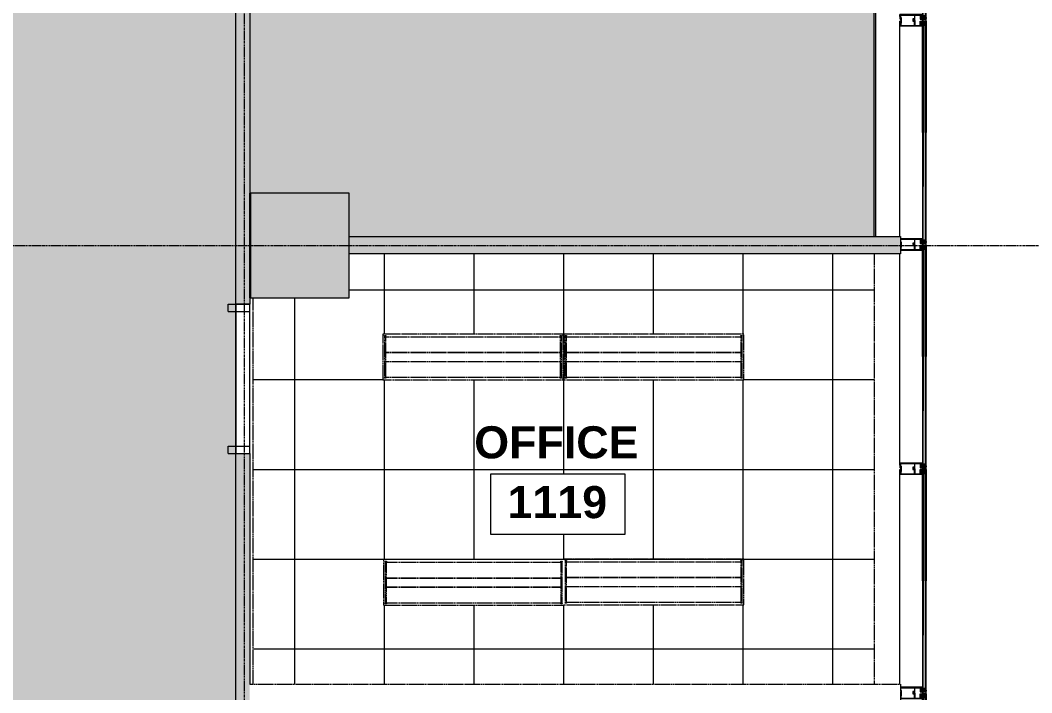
# Model space of a CAD drawing. Header units: inches. Extents: x -203 to 2853, y -968 to 768.
# Drawn here: x 1494.7 to 1765.4, y -135 to 44.9 of the extents above; entities that cross this region are included whole.
import ezdxf

# ---------------------------------------------------------------- set-up
doc = ezdxf.new("R2010")
doc.units = ezdxf.units.IN
doc.header["$MEASUREMENT"] = 0
doc.linetypes.add('Demolished', pattern=[0.1875, 0.125, -0.0625])
doc.linetypes.add('Grid Line 1_2_', pattern=[0.875, 0.5, -0.125, 0.125, -0.125])
for name, color, linetype, lineweight in [('A-CLNG', 13, 'Continuous', 13), ('A-CLNG-PATT', 13, 'Continuous', 13), ('A-DETL-GENF', 92, 'Continuous', 9), ('A-DETL-THIN', 151, 'Continuous', 9), ('A-DOOR', 31, 'Demolished', 9), ('A-DOOR-FRAM', 31, 'Demolished', 20), ('A-Glaz-Exst', 7, 'Continuous', 9), ('A-WALL', 113, 'Continuous', 13), ('A-WALL-PATT', 111, 'Continuous', 13), ('E-LITE-EQPM', 33, 'Continuous', 13), ('G-ANNO-TEXT', 231, 'Continuous', 9), ('I-WALL', 2, 'Continuous', 13), ('Jenner and Block 11fl_BB_copy_dwg', 8, 'Continuous', 9), ('S-GRID', 1, 'Continuous', 9)]:
    doc.layers.add(name, color=color, linetype=linetype, lineweight=lineweight)
doc.styles.add('Swis721 Lt BT_B', font='', dxfattribs={"height": 8.583975})
doc.styles.get('Swis721 Lt BT_B').set_extended_font_data('Swis721 Lt BT', bold=True)

# ---------------------------------------------------------------- blocks, each defined once
blk = doc.blocks.new('Jenner and Block 11fl_BB_copy_dwg_CW-STRIP-V20-LEVEL 11 - DEMO RCP')
at = {"layer": 'A-Glaz-Exst'}
for p, q in [((-127.5, -52.64), (-124.39, -51.32)), ((-124.23, -51.38), (-123.91, -52.13)), ((-124.05, -51.17), (-123.01, -50.73)), ((-120.76, -51.54), (-120.96, -51.08)), ((-127.34, -53.32), (-127.56, -52.8)), ((-127.2, -53.33), (-127.26, -53.35)), ((-126.62, -54.54), (-127.12, -53.36)), ((-126.42, -55.17), (-123.32, -53.85)), ((-124.09, -52.63), (-124.08, -52.59)), ((-124.09, -52.78), (-124.03, -52.91)), ((-124.06, -52.65), (-124.04, -52.6)), ((-124.04, -52.43), (-123.99, -52.37)), ((-124.01, -52.57), (-123.8, -52.48)), ((-123.96, -52.47), (-123.97, -52.44)), ((-123.96, -52.36), (-123.88, -52.36)), ((-123.92, -52.42), (-123.9, -52.45)), ((-123.75, -52.48), (-123.71, -52.5)), ((-123.74, -52.44), (-123.69, -52.46)), ((-123.25, -53.69), (-123.64, -52.78)), ((-123.59, -52.56), (-123.13, -53.64)), ((-122.97, -53.7), (-121.94, -53.26)), ((-121.88, -51.54), (-122.01, -51.58)), ((-121.75, -51.73), (-121.85, -51.55)), ((-121.68, -51.87), (-121.79, -51.93)), ((-121.72, -51.64), (-121.66, -51.83)), ((-126.7, -54.61), (-126.64, -54.58))]:
    blk.add_line(p, q, dxfattribs=at)
at = {"layer": 'A-Glaz-Exst', "flags": 128}
for points in [[(-133.51, -24.09), (-122.34, -50.38), (-122.08, -51.01), (-121.85, -50.92), (-133.28, -23.99)], [(-132.82, -23.8), (-121.39, -50.72), (-121.16, -50.62), (-132.59, -23.7)], [(-122.46, -50.43), (-122.48, -50.37), (-127.78, -52.62)], [(-127.78, -52.62), (-122.48, -50.37), (-122.46, -50.43), (-122.34, -50.38), (-122.46, -50.43), (-122.69, -50.53)], [(-123.87, -52.45), (-123.67, -52.37), (-124.11, -51.34)], [(-122.85, -50.8), (-122.46, -51.72), (-121.94, -51.5), (-121.95, -51.47), (-121.99, -51.48), (-122.01, -51.45), (-121.87, -51.38), (-121.85, -51.42), (-121.89, -51.45), (-121.88, -51.47), (-121.82, -51.45), (-120.96, -51.08), (-121.06, -50.85)], [(-122.34, -50.38), (-122.54, -50.87), (-122.2, -50.73), (-122.69, -50.53), (-122.37, -51.28)], [(-121.82, -51.45), (-120.96, -51.08), (-121.06, -50.85), (-122.21, -51.34)], [(-121.99, -50.5), (-122.02, -50.42), (-121.62, -50.24), (-121.59, -50.33)], [(-121.96, -50.56), (-121.94, -50.62), (-121.84, -50.78), (-121.49, -50.63), (-121.54, -50.45), (-121.56, -50.39)], [(-126.88, -54.24), (-126.91, -54.19), (-127.09, -53.75), (-126.74, -54.59)], [(-109.83, -79.22), (-121.26, -52.3), (-121.49, -52.4), (-121.22, -53.03), (-121.34, -53.08), (-121.31, -53.13), (-126.61, -55.38)], [(-126.61, -55.38), (-121.31, -53.13), (-121.34, -53.08), (-121.57, -53.17)], [(-123.94, -52.21), (-124.27, -52.35), (-124.17, -52.58), (-123.98, -52.5)], [(-124.08, -52.57), (-124.09, -52.55), (-123.98, -52.5), (-124, -52.45), (-124.02, -52.45)], [(-123.87, -52.39), (-123.89, -52.4), (-123.87, -52.45), (-123.76, -52.41), (-123.75, -52.43)], [(-121.87, -53.1), (-122.26, -52.18), (-121.74, -51.96), (-121.73, -51.99), (-121.77, -52.01), (-121.75, -52.05), (-121.61, -51.99), (-121.63, -51.95), (-121.67, -51.96), (-121.68, -51.93), (-121.57, -51.89), (-121.69, -51.6), (-121.7, -51.6), (-121.69, -51.6), (-121.57, -51.89), (-120.76, -51.54), (-120.67, -51.77), (-121.82, -52.26)], [(-122.05, -51.56), (-122.05, -51.55), (-121.94, -51.5)], [(-110.06, -79.32), (-121.22, -53.03), (-121.71, -52.83), (-121.37, -52.68), (-121.57, -53.17), (-121.88, -52.43)], [(-121.7, -51.74), (-121.82, -51.45), (-121.7, -51.74), (-121.71, -51.74)], [(-121.81, -51.97), (-121.8, -51.98), (-121.74, -51.96)], [(-121.08, -52.63), (-121.11, -52.57), (-121.15, -52.39), (-120.81, -52.24), (-120.71, -52.4), (-120.68, -52.46)], [(-121.06, -52.69), (-121.02, -52.77), (-120.62, -52.6), (-120.66, -52.52)], [(-109.37, -79.03), (-120.8, -52.1), (-120.57, -52), (-109.14, -78.93)], [(-126.92, -54.33), (-126.83, -54.53), (-126.86, -54.54), (-126.88, -54.5), (-126.92, -54.51), (-126.86, -54.66), (-126.82, -54.64), (-126.84, -54.6), (-126.81, -54.58), (-126.59, -55.1)]]:
    blk.add_lwpolyline(points, dxfattribs=at)
for points in [[(-127.3, -53.77), (-127.17, -53.72)], [(-120.67, -51.77), (-120.76, -51.54), (-121.57, -51.89), (-120.76, -51.54)], [(-127.1, -54.23), (-126.95, -54.17), (-126.98, -54.18)]]:
    blk.add_lwpolyline(points, close=True, dxfattribs=at)
at = {"layer": 'A-Glaz-Exst'}
for centre, radius in [((-121.98, -50.53), 0.0312), ((-121.57, -50.36), 0.0313), ((-121.07, -52.66), 0.0312), ((-120.67, -52.49), 0.0312)]:
    blk.add_circle(centre, radius, dxfattribs=at)
for centre, radius, start, end in [((-124.34, -51.43), 0.125, 23.0045, 113.0045), ((-124, -51.29), 0.125, 113.0045, 203.0045), ((-122.96, -50.85), 0.125, 23.0045, 113.0045), ((-122.22, -51.15), 0.313, 76.1346, 149.8744), ((-122.18, -51.16), 0.221, 68.0045, 194.8744), ((-122.26, -51.23), 0.125, 203.0045, 293.0045), ((-121.97, -51.25), 0.257, 114.4891, 201.5199), ((-121.43, -51.25), 0.531, 84.932, 141.077), ((-121.55, -50.92), 0.145, 75.2021, 272.5168), ((-121.46, -50.89), 0.13, 309.3067, 96.5963), ((-121.06, -50.72), 0.266, 174.932, 231.077), ((-121.01, -50.7), 0.266, 174.932, 231.077), ((-120.95, -50.67), 0.266, 174.932, 231.077), ((-120.89, -50.65), 0.266, 174.932, 231.077), ((-127.45, -52.75), 0.125, 113.0045, 203.0045), ((-127.29, -53.29), 0.0625, 203.0045, 293.0045), ((-127.18, -53.39), 0.0625, 23.0045, 113.0045), ((-127.15, -53.78), 0.0625, 23.0045, 113.0045), ((-127.15, -53.78), 0.0625, 23.0045, 113.0045), ((-124.01, -52.66), 0.089, 160.7135, 253.0177), ((-124.03, -52.23), 0.548, 263.7768, 322.8434), ((-124.09, -52.58), 0.0197, 337.7655, 23.0045), ((-123.99, -52.65), 0.0695, 179.3043, 235.285), ((-124.03, -52.58), 0.0139, 50.356, 225.537), ((-124.03, -52.44), 0.016, 138.4428, 293.0045), ((-124.03, -52.23), 0.517, 269.0257, 316.9833), ((-124.05, -52.6), 0.0118, 337.7655, 45.537), ((-124.02, -52.26), 0.451, 268.6149, 317.394), ((-124.03, -52.23), 0.673, 269.5765, 305.68), ((-124.02, -52.56), 0.0118, 230.356, 293.0045), ((-123.96, -52.4), 0.04, 87.5662, 138.4428), ((-123.94, -52.43), 0.0306, 26.7074, 199.3016), ((-123.93, -52.46), 0.0306, 206.7074, 19.3016), ((-123.97, -52.16), 0.0625, 293.0045, 23.0045), ((-123.88, -52.38), 0.016, 293.0045, 87.5662), ((-123.8, -52.47), 0.0118, 293.0045, 355.653), ((-123.77, -52.47), 0.0139, 0.472, 175.653), ((-123.75, -52.47), 0.0118, 180.472, 248.2435), ((-123.73, -52.43), 0.0197, 203.0045, 248.2435), ((-123.75, -52.55), 0.0695, 350.7239, 46.7046), ((-123.73, -52.54), 0.089, 332.9913, 65.2955), ((-123.37, -53.73), 0.125, 293.0045, 23.0045), ((-123.02, -53.59), 0.125, 203.0045, 293.0045), ((-122.02, -51.55), 0.0312, 203.0045, 288.0045), ((-121.98, -53.15), 0.125, 293.0045, 23.0045), ((-121.77, -52.38), 0.125, 113.0045, 203.0045), ((-121.88, -51.57), 0.0312, 23.0045, 108.0045), ((-121.67, -52.37), 0.221, 211.1346, 338.0045), ((-121.58, -52.16), 0.257, 204.4891, 291.5199), ((-121.78, -51.95), 0.0312, 118.0045, 203.0045), ((-121.69, -52.41), 0.313, 256.1346, 329.8744), ((-121.72, -51.71), 0.0313, 208.0045, 293.0045), ((-121.69, -51.63), 0.0313, 113.0045, 198.0045), ((-121.69, -51.84), 0.0312, 298.0045, 23.0045), ((-121.21, -51.77), 0.531, 264.932, 321.077), ((-121.06, -52.09), 0.145, 133.4921, 330.8069), ((-120.97, -52.04), 0.13, 309.4127, 96.7023), ((-120.57, -51.87), 0.266, 174.932, 231.077), ((-120.52, -51.85), 0.266, 174.932, 231.077), ((-120.46, -51.82), 0.266, 174.932, 231.077), ((-120.4, -51.8), 0.266, 174.932, 231.077), ((-126.94, -54.2), 0.0312, 23.0045, 113.0045), ((-126.94, -54.2), 0.0312, 23.0045, 113.0045), ((-126.89, -54.31), 0.0312, 113.0045, 203.0045), ((-126.91, -54.26), 0.0313, 293.0045, 23.0045), ((-126.71, -54.58), 0.0312, 203.0045, 293.0045), ((-126.65, -54.55), 0.0313, 293.0045, 23.0045), ((-126.47, -55.05), 0.125, 203.0045, 293.0045)]:
    blk.add_arc(centre, radius, start, end, dxfattribs=at)
blk = doc.blocks.new('Jenner and Block 11fl_BB_copy_dwg_CW-STRIP-5117049-LEVEL 11 - DEMO RCP')
at = {"layer": 'A-Glaz-Exst'}
for p, q in [((-127.5, -52.64), (-124.39, -51.32)), ((-124.23, -51.38), (-123.91, -52.13)), ((-124.05, -51.17), (-123.01, -50.73)), ((-120.76, -51.54), (-120.96, -51.08)), ((-127.34, -53.32), (-127.56, -52.8)), ((-127.2, -53.33), (-127.26, -53.35)), ((-126.62, -54.54), (-127.12, -53.36)), ((-126.42, -55.17), (-123.32, -53.85)), ((-124.09, -52.63), (-124.08, -52.59)), ((-124.09, -52.78), (-124.03, -52.91)), ((-124.06, -52.65), (-124.04, -52.6)), ((-124.04, -52.43), (-123.99, -52.37)), ((-124.01, -52.57), (-123.8, -52.48)), ((-123.96, -52.47), (-123.97, -52.44)), ((-123.96, -52.36), (-123.88, -52.36)), ((-123.92, -52.42), (-123.9, -52.45)), ((-123.75, -52.48), (-123.71, -52.5)), ((-123.74, -52.44), (-123.69, -52.46)), ((-123.25, -53.69), (-123.64, -52.78)), ((-123.59, -52.56), (-123.13, -53.64)), ((-122.97, -53.7), (-121.94, -53.26)), ((-121.88, -51.54), (-122.01, -51.58)), ((-121.75, -51.73), (-121.85, -51.55)), ((-121.68, -51.87), (-121.79, -51.93)), ((-121.72, -51.64), (-121.66, -51.83)), ((-126.7, -54.61), (-126.64, -54.58))]:
    blk.add_line(p, q, dxfattribs=at)
at = {"layer": 'A-Glaz-Exst', "flags": 128}
for points in [[(-133.51, -24.09), (-122.34, -50.38), (-122.08, -51.01), (-121.85, -50.92), (-133.28, -23.99)], [(-132.82, -23.8), (-121.39, -50.72), (-121.16, -50.62), (-132.59, -23.7)], [(-122.46, -50.43), (-122.48, -50.37), (-127.89, -52.67), (-127.4, -53.82), (-127.17, -53.72), (-127.4, -53.82), (-127.89, -52.67), (-122.48, -50.37), (-122.46, -50.43), (-122.34, -50.38), (-122.46, -50.43), (-122.69, -50.53)], [(-123.87, -52.45), (-123.67, -52.37), (-124.11, -51.34)], [(-122.85, -50.8), (-122.46, -51.72), (-121.94, -51.5), (-121.95, -51.47), (-121.99, -51.48), (-122.01, -51.45), (-121.87, -51.38), (-121.85, -51.42), (-121.89, -51.45), (-121.88, -51.47), (-121.82, -51.45), (-120.96, -51.08), (-121.06, -50.85)], [(-122.34, -50.38), (-122.54, -50.87), (-122.2, -50.73), (-122.69, -50.53), (-122.37, -51.28)], [(-121.82, -51.45), (-120.96, -51.08), (-121.06, -50.85), (-122.21, -51.34)], [(-121.99, -50.5), (-122.02, -50.42), (-121.62, -50.24), (-121.59, -50.33)], [(-121.96, -50.56), (-121.94, -50.62), (-121.84, -50.78), (-121.49, -50.63), (-121.54, -50.45), (-121.56, -50.39)], [(-109.83, -79.22), (-121.26, -52.3), (-121.49, -52.4), (-121.22, -53.03), (-121.34, -53.08), (-121.31, -53.13), (-126.72, -55.43), (-127.21, -54.28), (-126.95, -54.17), (-126.98, -54.18), (-127.21, -54.28), (-126.72, -55.43), (-121.31, -53.13), (-121.34, -53.08), (-121.57, -53.17)], [(-126.88, -54.24), (-126.91, -54.19), (-127.09, -53.75), (-126.74, -54.59)], [(-123.94, -52.21), (-124.27, -52.35), (-124.17, -52.58), (-123.98, -52.5)], [(-124.08, -52.57), (-124.09, -52.55), (-123.98, -52.5), (-124, -52.45), (-124.02, -52.45)], [(-123.87, -52.39), (-123.89, -52.4), (-123.87, -52.45), (-123.76, -52.41), (-123.75, -52.43)], [(-121.87, -53.1), (-122.26, -52.18), (-121.74, -51.96), (-121.73, -51.99), (-121.77, -52.01), (-121.75, -52.05), (-121.61, -51.99), (-121.63, -51.95), (-121.67, -51.96), (-121.68, -51.93), (-121.57, -51.89), (-121.69, -51.6), (-121.7, -51.6), (-121.69, -51.6), (-121.57, -51.89), (-120.76, -51.54), (-120.67, -51.77), (-121.82, -52.26)], [(-122.05, -51.56), (-122.05, -51.55), (-121.94, -51.5)], [(-110.06, -79.32), (-121.22, -53.03), (-121.71, -52.83), (-121.37, -52.68), (-121.57, -53.17), (-121.88, -52.43)], [(-121.7, -51.74), (-121.82, -51.45), (-121.7, -51.74), (-121.71, -51.74)], [(-121.81, -51.97), (-121.8, -51.98), (-121.74, -51.96)], [(-121.08, -52.63), (-121.11, -52.57), (-121.15, -52.39), (-120.81, -52.24), (-120.71, -52.4), (-120.68, -52.46)], [(-121.06, -52.69), (-121.02, -52.77), (-120.62, -52.6), (-120.66, -52.52)], [(-109.37, -79.03), (-120.8, -52.1), (-120.57, -52), (-109.14, -78.93)], [(-126.92, -54.33), (-126.83, -54.53), (-126.86, -54.54), (-126.88, -54.5), (-126.92, -54.51), (-126.86, -54.66), (-126.82, -54.64), (-126.84, -54.6), (-126.81, -54.58), (-126.59, -55.1)]]:
    blk.add_lwpolyline(points, dxfattribs=at)
blk.add_lwpolyline([(-120.67, -51.77), (-120.76, -51.54), (-121.57, -51.89), (-120.76, -51.54)], close=True, dxfattribs=at)
at = {"layer": 'A-Glaz-Exst'}
for centre, radius in [((-121.98, -50.53), 0.0312), ((-121.57, -50.36), 0.0313), ((-121.07, -52.66), 0.0312), ((-120.67, -52.49), 0.0312)]:
    blk.add_circle(centre, radius, dxfattribs=at)
for centre, radius, start, end in [((-124.34, -51.43), 0.125, 23.0045, 113.0045), ((-124, -51.29), 0.125, 113.0045, 203.0045), ((-122.96, -50.85), 0.125, 23.0045, 113.0045), ((-122.22, -51.15), 0.313, 76.1346, 149.8744), ((-122.18, -51.16), 0.221, 68.0045, 194.8744), ((-122.26, -51.23), 0.125, 203.0045, 293.0045), ((-121.97, -51.25), 0.257, 114.4891, 201.5199), ((-121.43, -51.25), 0.531, 84.932, 141.077), ((-121.55, -50.92), 0.145, 75.2021, 272.5168), ((-121.46, -50.89), 0.13, 309.3067, 96.5963), ((-121.06, -50.72), 0.266, 174.932, 231.077), ((-121.01, -50.7), 0.266, 174.932, 231.077), ((-120.95, -50.67), 0.266, 174.932, 231.077), ((-120.89, -50.65), 0.266, 174.932, 231.077), ((-127.45, -52.75), 0.125, 113.0045, 203.0045), ((-127.29, -53.29), 0.0625, 203.0045, 293.0045), ((-127.18, -53.39), 0.0625, 23.0045, 113.0045), ((-127.15, -53.78), 0.0625, 23.0045, 113.0045), ((-127.15, -53.78), 0.0625, 23.0045, 113.0045), ((-124.01, -52.66), 0.089, 160.7135, 253.0177), ((-124.03, -52.23), 0.548, 263.7768, 322.8434), ((-124.09, -52.58), 0.0197, 337.7655, 23.0045), ((-123.99, -52.65), 0.0695, 179.3043, 235.285), ((-124.03, -52.58), 0.0139, 50.356, 225.537), ((-124.03, -52.44), 0.016, 138.4428, 293.0045), ((-124.03, -52.23), 0.517, 269.0257, 316.9833), ((-124.05, -52.6), 0.0118, 337.7655, 45.537), ((-124.02, -52.26), 0.451, 268.6149, 317.394), ((-124.03, -52.23), 0.673, 269.5765, 305.68), ((-124.02, -52.56), 0.0118, 230.356, 293.0045), ((-123.96, -52.4), 0.04, 87.5662, 138.4428), ((-123.94, -52.43), 0.0306, 26.7074, 199.3016), ((-123.93, -52.46), 0.0306, 206.7074, 19.3016), ((-123.97, -52.16), 0.0625, 293.0045, 23.0045), ((-123.88, -52.38), 0.016, 293.0045, 87.5662), ((-123.8, -52.47), 0.0118, 293.0045, 355.653), ((-123.77, -52.47), 0.0139, 0.472, 175.653), ((-123.75, -52.47), 0.0118, 180.472, 248.2435), ((-123.73, -52.43), 0.0197, 203.0045, 248.2435), ((-123.75, -52.55), 0.0695, 350.7239, 46.7046), ((-123.73, -52.54), 0.089, 332.9913, 65.2955), ((-123.37, -53.73), 0.125, 293.0045, 23.0045), ((-123.02, -53.59), 0.125, 203.0045, 293.0045), ((-122.02, -51.55), 0.0312, 203.0045, 288.0045), ((-121.98, -53.15), 0.125, 293.0045, 23.0045), ((-121.77, -52.38), 0.125, 113.0045, 203.0045), ((-121.88, -51.57), 0.0312, 23.0045, 108.0045), ((-121.67, -52.37), 0.221, 211.1346, 338.0045), ((-121.58, -52.16), 0.257, 204.4891, 291.5199), ((-121.78, -51.95), 0.0312, 118.0045, 203.0045), ((-121.69, -52.41), 0.313, 256.1346, 329.8744), ((-121.72, -51.71), 0.0313, 208.0045, 293.0045), ((-121.69, -51.63), 0.0313, 113.0045, 198.0045), ((-121.69, -51.84), 0.0312, 298.0045, 23.0045), ((-121.21, -51.77), 0.531, 264.932, 321.077), ((-121.06, -52.09), 0.145, 133.4921, 330.8069), ((-120.97, -52.04), 0.13, 309.4127, 96.7023), ((-120.57, -51.87), 0.266, 174.932, 231.077), ((-120.52, -51.85), 0.266, 174.932, 231.077), ((-120.46, -51.82), 0.266, 174.932, 231.077), ((-120.4, -51.8), 0.266, 174.932, 231.077), ((-126.94, -54.2), 0.0312, 23.0045, 113.0045), ((-126.94, -54.2), 0.0312, 23.0045, 113.0045), ((-126.89, -54.31), 0.0312, 113.0045, 203.0045), ((-126.91, -54.26), 0.0313, 293.0045, 23.0045), ((-126.71, -54.58), 0.0312, 203.0045, 293.0045), ((-126.65, -54.55), 0.0313, 293.0045, 23.0045), ((-126.47, -55.05), 0.125, 203.0045, 293.0045)]:
    blk.add_arc(centre, radius, start, end, dxfattribs=at)
blk = doc.blocks.new('Jenner and Block 11fl_BB_copy_dwg-5117041-LEVEL 11 - DEMO RCP')
at = {"layer": 'A-Glaz-Exst'}
for p, q in [((1723.3, -12.96), (1723.3, 162.67)), ((1730.17, -12.96), (1730.17, 43.45)), ((1730.17, -73.55), (1730.17, -17.58)), ((1730.17, -132.71), (1730.17, -76.55))]:
    blk.add_line(p, q, dxfattribs=at)
at = {"rotation": 336.9955198969619}
for name, p in [('Jenner and Block 11fl_BB_copy_dwg_CW-STRIP-5117049-LEVEL 11 - DEMO RCP', (1868.48, 44.95)), ('Jenner and Block 11fl_BB_copy_dwg_CW-STRIP-V20-LEVEL 11 - DEMO RCP', (1868.48, -15.05)), ('Jenner and Block 11fl_BB_copy_dwg_CW-STRIP-5117049-LEVEL 11 - DEMO RCP', (1868.48, -75.05)), ('Jenner and Block 11fl_BB_copy_dwg_CW-STRIP-V20-LEVEL 11 - DEMO RCP', (1868.48, -135.05))]:
    blk.add_blockref(name, p, dxfattribs=at)
blk = doc.blocks.new('Single Flush - OTJ_SOLIDFLUSH_Side Lite-5664398-LEVEL 11 - DEMO RCP')
at = {"layer": 'A-DOOR-FRAM', "color": 8, "linetype": 'Continuous'}
for p, q in [((-20, 3.875), (-20, -1.875)), ((-20, 3.875), (-18, 3.875)), ((-18, 3.875), (-18, -1.875)), ((18.000004, 3.875), (18.000004, -1.875)), ((18.000004, 3.875), (20.000004, 3.875)), ((20.000004, 3.875), (20.000004, -1.875)), ((-20, -1.875), (-18, -1.875)), ((18.000004, -1.875), (20.000004, -1.875))]:
    blk.add_line(p, q, dxfattribs=at)
blk = doc.blocks.new('L-Recessed-Axis-Day-Acrylic - 1 x 4 - SILEA-5140763-LEVEL 11 - DEMO RCP')
at = {"layer": 'E-LITE-EQPM', "color": 7, "linetype": 'Demolished', "lineweight": 9}
for p, q in [((-23.34, 5.7), (-23.7, 5.7)), ((-23.7, 5.64), (-23.7, 5.7)), ((-23.7, 5.7), (-23.7, 5.64)), ((-23.7, -5.64), (-23.7, 5.64)), ((-23.34, 5.64), (-23.34, 5.7)), ((-23.34, 5.7), (-23.34, 5.64)), ((-23.34, 5.64), (-23.34, -5.64)), ((23.7, 5.7), (23.34, 5.7)), ((23.34, 5.64), (23.34, 5.7)), ((23.34, 5.7), (23.34, 5.64)), ((23.34, -5.64), (23.34, 5.64)), ((23.7, 5.64), (23.7, 5.7)), ((23.7, 5.7), (23.7, 5.64)), ((23.7, 5.64), (23.7, -5.64)), ((-23.34, 5.41), (23.34, 5.41)), ((-23.34, 1.24), (23.34, 1.24)), ((-23.34, 1.2), (23.34, 1.2)), ((-23.34, -1.2), (23.34, -1.2)), ((-23.34, -1.24), (23.34, -1.24)), ((-23.34, -5.41), (23.34, -5.41)), ((-23.7, -5.64), (-23.7, -5.7)), ((-23.7, -5.7), (-23.7, -5.64)), ((-23.7, -5.7), (-23.34, -5.7)), ((-23.34, -5.64), (-23.34, -5.7)), ((-23.34, -5.7), (-23.34, -5.64)), ((23.34, -5.64), (23.34, -5.7)), ((23.34, -5.7), (23.34, -5.64)), ((23.34, -5.7), (23.7, -5.7)), ((23.7, -5.64), (23.7, -5.7)), ((23.7, -5.7), (23.7, -5.64))]:
    blk.add_line(p, q, dxfattribs=at)
blk = doc.blocks.new('L-Recessed-Axis-Day-Acrylic - 1 x 4 - SILEA-V23-LEVEL 11 - DEMO RCP')
at = {"layer": 'E-LITE-EQPM', "color": 7, "linetype": 'Demolished', "lineweight": 9}
for p, q in [((-23.34, 5.7), (-23.7, 5.7)), ((-23.7, 5.64), (-23.7, 5.7)), ((-23.7, 5.7), (-23.7, 5.64)), ((-23.7, -5.64), (-23.7, 5.64)), ((-23.34, 5.64), (-23.34, 5.7)), ((-23.34, 5.7), (-23.34, 5.64)), ((-23.34, 5.64), (-23.34, -5.64)), ((23.7, 5.7), (23.34, 5.7)), ((23.34, 5.64), (23.34, 5.7)), ((23.34, 5.7), (23.34, 5.64)), ((23.34, -5.64), (23.34, 5.64)), ((23.7, 5.64), (23.7, 5.7)), ((23.7, 5.7), (23.7, 5.64)), ((23.7, 5.64), (23.7, -5.64)), ((-23.34, 5.41), (23.34, 5.41)), ((-23.34, 1.24), (23.34, 1.24)), ((-23.34, 1.2), (23.34, 1.2)), ((-23.34, -1.2), (23.34, -1.2)), ((-23.34, -1.24), (23.34, -1.24)), ((-23.34, -5.41), (23.34, -5.41)), ((-23.7, -5.64), (-23.7, -5.7)), ((-23.7, -5.7), (-23.7, -5.64)), ((-23.7, -5.7), (-23.34, -5.7)), ((-23.34, -5.64), (-23.34, -5.7)), ((-23.34, -5.7), (-23.34, -5.64)), ((23.34, -5.64), (23.34, -5.7)), ((23.34, -5.7), (23.34, -5.64)), ((23.34, -5.7), (23.7, -5.7)), ((23.7, -5.64), (23.7, -5.7)), ((23.7, -5.7), (23.7, -5.64))]:
    blk.add_line(p, q, dxfattribs=at)

msp = doc.modelspace()

# ---------------------------------------------------------------- hatches: boundary and pattern name
at = {"layer": 'A-CLNG-PATT', "linetype": 'Demolished'}
h = msp.add_hatch(dxfattribs=at)
h.set_pattern_fill('FP_6', color=135, style=0, pattern_type=2)
h.set_pattern_definition([(270, (1640.17, -195.248), (-24, -1e-15), []), (180, (1640.17, -195.248), (3e-15, 24), [])])
h.paths.add_polyline_path([(1592.17, -372.91), (1723.3, -372.91), (1723.3, -257.17), (1557.05, -257.17), (1557.05, -372.91), (1591.8, -372.91)], flags=0)
h.paths.add_polyline_path([(1668.43, -351.62), (1640.17, -351.62), (1640.17, -339.4), (1688.38, -339.4), (1688.38, -351.62), (1687.78, -351.62)], flags=0)
h.paths.add_polyline_path([(1591.76, -351.46), (1591.76, -339.25), (1639.98, -339.25), (1639.98, -351.46), (1610.37, -351.46)], flags=0)
h.paths.add_polyline_path([(1636.36, -336.54), (1620.61, -336.54), (1620.61, -320.54), (1656.61, -320.54), (1656.61, -336.54), (1643.62, -336.54)], flags=0)
h.paths.add_polyline_path([(1592.17, -303.46), (1592.17, -291.25), (1688.17, -291.25), (1688.13, -303.46), (1610.37, -303.46)], flags=0)
h.paths.add_polyline_path([(1629.72, -252.54), (1723.3, -252.54), (1723.3, -137.33), (1557.05, -137.33), (1557.05, -252.54), (1626.03, -252.54)], flags=0)
h.paths.add_polyline_path([(1668.43, -231.46), (1592.17, -231.46), (1592.17, -219.25), (1688.38, -219.25), (1688.38, -231.46)], flags=0)
h.paths.add_polyline_path([(1656.61, -210.54), (1620.61, -210.54), (1620.61, -194.54), (1656.61, -194.54), (1656.61, -199.04)], flags=0)
h.paths.add_polyline_path([(1591.8, -171.25), (1591.8, -159.04), (1640.01, -159.04), (1640.01, -171.25), (1592.17, -171.25)], flags=0)
h.paths.add_polyline_path([(1678.1, -171.25), (1640.17, -171.25), (1640.17, -159.04), (1688.38, -159.04), (1688.38, -171.25), (1687.78, -171.25)], flags=0)
h.paths.add_polyline_path([(1668.43, -132.71), (1723.3, -132.71), (1723.3, -17.58), (1582.73, -17.58), (1582.73, -29.34), (1557.05, -29.34), (1557.05, -132.71), (1661.61, -132.71)], flags=0)
h.paths.add_polyline_path([(1591.96, -111.62), (1591.96, -99.4), (1640.17, -99.4), (1640.17, -99.25), (1688.38, -99.25), (1688.38, -111.46), (1640.17, -111.46), (1640.17, -111.62), (1600.69, -111.62)], flags=0)
h.paths.add_polyline_path([(1640.17, -92.54), (1620.61, -92.54), (1620.61, -76.54), (1656.61, -76.54), (1656.61, -92.54), (1649.07, -92.54)], flags=0)
h.paths.add_polyline_path([(1591.8, -51.25), (1591.8, -39.04), (1640.01, -39.04), (1640.01, -51.25), (1591.96, -51.25)], flags=0)
h.paths.add_polyline_path([(1640.17, -51.25), (1640.17, -39.04), (1688.38, -39.04), (1688.38, -51.25), (1649.07, -51.25)], flags=0)
at = {"layer": 'A-DETL-GENF'}
h = msp.add_hatch(color=9, dxfattribs=at)
h.paths.add_polyline_path([(131.76, -847.99), (290.55, -780.58), (225.58, -627.57), (209.01, -634.6), (202.64, -619.58), (206.9, -617.78), (211.46, -628.54), (296.14, -592.58), (297.95, -596.84), (229.84, -625.76), (294.8, -778.77), (401.29, -733.56), (336.32, -580.55), (334.77, -581.21), (332.96, -576.95), (428.69, -536.31), (430.5, -540.56), (340.58, -578.74), (405.55, -731.76), (515.31, -685.15), (511.69, -685.15), (511.69, -619.4), (491.89, -619.4), (491.89, -612.4), (492.01, -612.4), (492.01, -532.94), (471.73, -532.94), (471.73, -523.06), (467.32, -524.93), (465.51, -520.68), (471.73, -518.03), (471.73, -508.94), (497.51, -508.94), (497.51, -514.94), (499.01, -514.94), (499.01, -612.4), (658.19, -612.4), (718.26, -586.9), (718.26, -514.94), (537.51, -514.94), (537.51, -508.94), (555.67, -508.94), (555.67, -394.75), (560.67, -394.75), (560.67, -437.31), (560.17, -437.31), (560.17, -441.94), (560.67, -441.94), (560.67, -498.09), (619.48, -498.09), (619.48, -477.94), (626.48, -477.94), (626.48, -500.46), (758.11, -500.46), (758.07, -433.94), (693.48, -433.94), (693.48, -433.44), (696.98, -433.44), (696.98, -376.94), (661.48, -376.94), (661.48, -433.44), (660.98, -433.44), (660.98, -433.94), (625.46, -433.94), (625.46, -441.94), (600.17, -441.94), (600.17, -437.31), (620.83, -437.31), (620.83, -304.37), (601.17, -304.37), (601.17, -299.75), (634.61, -299.75), (634.61, -356.95), (665.48, -356.95), (665.48, -344.95), (665.98, -344.95), (665.98, -356.95), (696.98, -356.95), (696.98, -299.95), (699.23, -299.95), (699.23, -300.45), (697.48, -300.45), (697.48, -356.95), (733.48, -356.95), (733.48, -300.45), (731.73, -300.45), (731.73, -299.95), (757.71, -299.95), (757.71, -300.45), (733.98, -300.45), (733.98, -356.95), (794.21, -356.95), (794.21, -300.45), (790.21, -300.45), (790.21, -299.95), (794.21, -299.95), (794.21, -230.99), (634.98, -230.99), (634.98, -254.99), (560.67, -254.98), (560.67, -299.75), (561.17, -299.75), (561.17, -304.37), (560.67, -304.37), (560.67, -346.75), (555.67, -346.75), (555.67, -249.98), (575.84, -249.98), (575.84, -200.84), (587.09, -200.84), (587.09, -243.74), (630.36, -243.74), (630.36, -224.99), (674.86, -224.99), (674.86, -160.84), (555.74, -160.84), (555.74, 0.66), (596.73, 0.66), (596.73, -16.34), (638.73, -16.34), (638.73, 0.66), (700.73, 0.66), (700.73, -16.34), (742.73, -16.34), (742.73, 0.66), (804.73, 0.66), (804.73, -16.34), (846.73, -16.34), (846.73, 0.66), (908.73, 0.66), (908.73, -16.34), (950.73, -16.34), (950.73, 0.66), (993.73, 0.66), (993.73, -121.34), (980.11, -121.34), (980.11, -122.59), (769.74, -122.59), (769.74, -217.72), (962.61, -217.72), (962.61, -199.94), (988.73, -199.94), (988.73, -160.97), (993.73, -160.97), (993.73, -227.33), (967.61, -227.33), (967.61, -227.44), (962.61, -227.44), (962.61, -224.72), (800.21, -224.72), (800.21, -303.86), (962.61, -303.86), (962.61, -267.44), (967.61, -267.44), (967.61, -343.74), (1242.73, -343.74), (1242.73, -342.44), (1178.73, -342.44), (1178.73, -337.81), (1330.73, -337.81), (1330.73, -342.44), (1247.36, -342.44), (1247.36, -499.31), (1266.73, -499.31), (1266.73, -523.31), (1247.36, -523.31), (1247.36, -524.65), (1372.42, -524.65), (1372.42, -342.44), (1370.73, -342.44), (1370.73, -337.81), (1378.73, -337.81), (1378.73, -342.44), (1377.05, -342.44), (1377.05, -524.65), (1492.42, -524.65), (1492.42, -342.44), (1418.73, -342.44), (1418.73, -337.81), (1497.05, -337.81), (1497.05, -372.91), (1498.73, -372.91), (1498.73, -377.54), (1497.05, -377.54), (1497.05, -524.65), (1723.7, -524.65), (1723.7, -377.96), (1552.42, -377.96), (1552.42, -377.54), (1538.73, -377.54), (1538.73, -372.91), (1552.42, -372.91), (1552.42, 120.98), (1556.17, 120.98), (1556.17, -1.34), (1582.73, -1.34), (1582.73, -12.96), (1723.7, -12.96), (1723.7, 162.67), (1556.17, 162.67), (1556.17, 160.98), (1552.42, 160.98), (1552.42, 168.98), (1556.17, 168.98), (1556.17, 167.29), (1723.7, 167.29), (1723.7, 284.95), (1723.3, 284.95), (1723.3, 338.96), (1556.17, 338.96), (1556.17, 208.98), (1552.42, 208.98), (1552.42, 343.59), (1723.3, 343.59), (1723.3, 351.59), (1732.42, 351.59), (1732.42, 355.59), (1737.05, 355.59), (1737.05, 351.59), (1910.23, 351.59), (1910.23, 580.43), (1737.05, 580.43), (1737.05, 395.59), (1732.42, 395.59), (1732.42, 418.96), (1730.73, 418.96), (1730.73, 423.59), (1732.42, 423.59), (1732.42, 580.43), (1617.05, 580.43), (1617.05, 406.96), (1661.42, 406.96), (1661.42, 423.59), (1690.73, 423.59), (1690.73, 418.96), (1666.05, 418.96), (1666.05, 402.34), (1610.73, 402.34), (1610.73, 406.96), (1612.42, 406.96), (1612.42, 580.43), (1497.05, 580.43), (1497.05, 406.96), (1570.73, 406.96), (1570.73, 402.34), (1418.73, 402.34), (1418.73, 406.96), (1492.42, 406.96), (1492.42, 580.43), (1377.05, 580.43), (1377.05, 406.96), (1378.73, 406.96), (1378.73, 402.34), (1298.73, 402.34), (1298.73, 406.96), (1372.42, 406.96), (1372.42, 580.43), (1257.05, 580.43), (1257.05, 577.15), (1266.73, 577.15), (1266.73, 553.15), (1257.05, 553.15), (1257.05, 406.96), (1258.73, 406.96), (1258.73, 402.34), (1250.73, 402.34), (1250.73, 406.96), (1252.42, 406.96), (1252.42, 553.15), (1242.73, 553.15), (1242.73, 577.15), (1252.42, 577.15), (1252.42, 580.43), (1137.05, 580.43), (1137.05, 406.96), (1210.73, 406.96), (1210.73, 402.34), (998.73, 402.34), (998.73, 406.96), (1132.42, 406.96), (1132.42, 580.43), (957.05, 580.43), (957.05, 577.15), (966.73, 577.15), (966.73, 553.15), (957.05, 553.15), (957.05, 406.96), (958.73, 406.96), (958.73, 402.34), (950.73, 402.34), (950.73, 406.96), (952.42, 406.96), (952.42, 553.15), (942.73, 553.15), (942.73, 577.15), (952.42, 577.15), (952.42, 580.43), (837.05, 580.43), (837.05, 406.96), (910.73, 406.96), (910.73, 402.34), (830.73, 402.34), (830.73, 406.96), (832.42, 406.96), (832.42, 580.43), (657.05, 580.43), (657.05, 406.96), (790.73, 406.96), (790.73, 402.34), (518.73, 402.34), (518.73, 406.96), (652.42, 406.96), (652.42, 580.43), (477.05, 580.43), (477.05, 406.96), (478.73, 406.96), (478.73, 402.34), (470.73, 402.34), (470.73, 406.96), (472.42, 406.96), (472.42, 580.43), (357.05, 580.43), (357.05, 406.96), (430.73, 406.96), (430.73, 402.34), (278.73, 402.34), (278.73, 406.96), (352.42, 406.96), (352.42, 580.43), (237.05, 580.43), (237.05, 577.15), (246.73, 577.15), (246.73, 553.15), (237.05, 553.15), (237.05, 406.96), (238.73, 406.96), (238.73, 402.34), (230.73, 402.34), (230.73, 406.96), (232.42, 406.96), (232.42, 553.15), (222.73, 553.15), (222.73, 577.15), (232.42, 577.15), (232.42, 580.43), (117.05, 580.43), (117.05, 406.96), (190.73, 406.96), (190.73, 402.34), (112.42, 402.34), (112.42, 418.96), (110.73, 418.96), (110.73, 423.59), (112.42, 423.59), (112.42, 580.43), (-120.35, 580.43), (-120.35, 406.96), (52.42, 406.96), (52.42, 423.59), (70.73, 423.59), (70.73, 418.96), (57.05, 418.96), (57.05, 328.65), (52.42, 328.65), (52.42, 402.34), (-120.35, 402.34), (-120.35, 286.96), (52.42, 286.96), (52.42, 288.65), (57.05, 288.65), (57.05, 280.65), (52.42, 280.65), (52.42, 282.34), (-120.35, 282.34), (-120.35, 166.96), (52.42, 166.96), (52.42, 240.65), (57.05, 240.65), (57.05, 160.65), (52.42, 160.65), (52.42, 162.34), (-120.35, 162.34), (-120.35, 0.55), (-80.76, 0.55), (-80.76, -13.04), (52.42, -13.04), (52.42, 120.65), (57.05, 120.65), (57.05, -19.35), (52.42, -19.35), (52.42, -17.66), (-80.76, -17.66), (-80.76, -30.95), (-120.35, -30.95), (-120.35, -193.04), (52.42, -193.04), (52.42, -59.35), (57.05, -59.35), (57.05, -218.77), (71.25, -252.22), (66.99, -254.03), (52.42, -219.71), (52.42, -197.66), (-120.35, -197.66), (-120.35, -254.17), (-75.11, -360.73), (83.67, -293.32), (82.62, -290.84), (86.88, -289.04), (141.98, -418.82), (137.73, -420.63), (85.48, -297.58), (-73.3, -364.99), (-4.77, -526.42), (-2.44, -525.43), (-6.07, -516.89), (16.02, -507.51), (19.65, -516.05), (154.02, -459), (153.36, -457.45), (157.61, -455.64), (160.74, -463.01), (156.48, -464.81), (155.82, -463.26), (21.46, -520.31), (25.4, -529.6), (3.31, -538.98), (-0.64, -529.69), (-2.96, -530.67), (42.33, -637.33), (201.11, -569.92), (172.12, -501.63), (176.37, -499.83), (207.17, -572.37), (190.6, -579.41), (191.26, -580.96), (187.01, -582.77), (186.35, -581.21), (44.13, -641.59), (123.06, -827.48)], flags=0)
h.paths.add_polyline_path([(225.76, -805.76), (216.38, -783.67), (238.47, -774.29), (247.85, -796.38), (232.98, -802.69)], flags=0)
h.paths.add_polyline_path([(446.67, -711.97), (437.29, -689.88), (459.38, -680.5), (468.76, -702.59), (455.33, -708.29)], flags=0)
h.paths.add_polyline_path([(516.31, -684.73), (892.28, -525.1), (744.73, -525.1), (744.73, -532.94), (725.26, -532.94), (725.26, -561.42), (744.73, -561.42), (744.73, -585.42), (725.26, -585.42), (725.26, -591.53), (659.62, -619.4), (590.81, -619.4), (590.81, -647.06), (516.73, -647.06), (516.73, -643.56), (587.31, -643.56), (587.31, -619.4), (516.31, -619.4), (516.31, -647.06)], flags=0)
h.paths.add_polyline_path([(259.55, -539.27), (242.89, -500.03), (350.11, -454.51), (223.77, -156.95), (123.06, -207.07), (116.17, -190.85), (116.17, -31.65), (108.25, -31.65), (108.25, 0.59), (112.87, 0.59), (112.87, -27.03), (206.42, -27.03), (206.42, 0.59), (264.73, 0.59), (264.73, -4.04), (263.05, -4.04), (263.05, -31.65), (237.05, -31.65), (237.05, -151.81), (370.42, -151.81), (370.42, -4.04), (304.73, -4.04), (304.73, 0.59), (498.05, 0.59), (498.05, -98.13), (493.42, -98.13), (493.42, -4.04), (375.05, -4.04), (375.05, -151.81), (493.42, -151.81), (493.42, -138.13), (498.05, -138.13), (498.05, -157.13), (493.42, -157.13), (493.42, -156.44), (432.05, -156.44), (432.05, -196.81), (493.42, -196.81), (493.42, -196.13), (498.05, -196.13), (498.05, -296.13), (493.42, -296.13), (493.42, -229.44), (466.42, -229.44), (466.42, -201.44), (306.4, -201.44), (306.4, -156.44), (237.05, -156.44), (237.05, -179.26), (304.36, -337.81), (493.42, -337.81), (493.42, -336.13), (498.05, -336.13), (498.05, -448.88), (416.5, -483.5), (414.7, -479.24), (493.42, -445.81), (493.42, -342.44), (306.32, -342.44), (372.09, -497.33), (377.88, -494.87), (379.69, -499.13), (370.67, -502.95), (356.99, -470.74), (283.74, -501.84), (293.51, -524.85), (259.81, -539.16)], flags=0)
h.paths.add_polyline_path([(259.81, -534.13), (287.44, -522.4), (274.4, -491.68), (246.77, -503.41), (249.74, -510.4), (271.83, -501.02), (281.21, -523.11), (259.11, -532.49), (259.55, -533.51)], flags=0)
h.paths.add_polyline_path([(942.73, -524.65), (967.61, -524.65), (967.61, -523.31), (943.94, -523.31), (943.94, -499.31), (967.61, -499.31), (967.61, -457.44), (946.48, -457.44), (946.48, -308.86), (800.21, -308.86), (800.21, -362.95), (764.11, -362.95), (764.11, -514.94), (744.73, -514.94), (744.73, -520.1), (942.73, -520.1)], flags=0)
h.paths.add_polyline_path([(1556.17, -523.31), (1542.73, -523.31), (1542.73, -499.31), (1566.73, -499.31), (1566.73, -523.31), (1557.05, -523.31)], flags=0)
h.paths.add_polyline_path([(625.53, -508.94), (758.11, -508.94), (758.11, -505.09), (560.67, -505.09), (560.67, -508.94), (623.38, -508.94)], flags=0)
h.paths.add_polyline_path([(281.93, -497.58), (355.19, -466.48), (351.91, -458.77), (278.66, -489.87), (279.43, -491.68)], flags=0)
h.paths.add_polyline_path([(951.48, -452.44), (962.61, -452.44), (962.61, -308.86), (951.48, -308.86), (951.48, -441.31)], flags=0)
h.paths.add_polyline_path([(625.46, -433.44), (660.98, -433.44), (660.98, -376.94), (625.46, -376.94), (625.46, -431.97)], flags=0)
h.paths.add_polyline_path([(624.19, -433.94), (625.46, -433.94), (625.46, -433.44), (624.19, -433.44)], flags=0)
h.paths.add_polyline_path([(731.54, -433.44), (758.11, -433.44), (758.11, -376.94), (697.48, -376.94), (697.48, -433.44), (721.73, -433.44)], flags=0)
h.paths.add_polyline_path([(660.98, -370.94), (758.11, -370.94), (758.11, -362.95), (625.46, -362.95), (625.46, -370.94), (626.09, -370.94)], flags=0)
h.paths.add_polyline_path([(625.46, -356.95), (631.11, -356.95), (631.11, -304.37), (625.46, -304.37), (625.46, -349.93)], flags=0)
h.paths.add_polyline_path([(1090.73, -342.44), (1010.74, -342.44), (1010.74, -337.81), (1090.73, -337.81)], flags=0)
h.paths.add_polyline_path([(969.86, -342.44), (968.74, -342.44), (968.74, -337.81), (970.74, -337.81), (970.74, -342.44)], flags=0)
h.paths.add_polyline_path([(1042.55, -276.86), (1037.92, -276.86), (1037.92, -158.54), (1086.73, -158.54), (1086.73, -163.17), (1042.55, -163.17), (1042.55, -254.41)], flags=0)
h.paths.add_polyline_path([(1374.89, -276.73), (1372.42, -276.73), (1372.42, -163.17), (1340.73, -163.17), (1340.73, -158.54), (1372.42, -158.54), (1372.42, -4.04), (1283.05, -4.04), (1283.05, -33.04), (1272.05, -33.04), (1272.05, -158.54), (1304.73, -158.54), (1304.73, -163.17), (1122.73, -163.17), (1122.73, -158.54), (1159.42, -158.54), (1159.42, -156.86), (1164.05, -156.86), (1164.05, -158.54), (1267.42, -158.54), (1267.42, -33.04), (1223.42, -33.04), (1223.42, -4.04), (1164.05, -4.04), (1164.05, -116.86), (1159.42, -116.86), (1159.42, -97.17), (1037.92, -97.17), (1037.92, -90.86), (1042.55, -90.86), (1042.55, -92.54), (1159.42, -92.54), (1159.42, -4.04), (1042.55, -4.04), (1042.55, -50.86), (1037.92, -50.86), (1037.92, 0.59), (1491.05, 0.59), (1491.05, -5.73), (1486.42, -5.73), (1486.42, -4.04), (1377.05, -4.04), (1377.05, -103.21), (1486.42, -103.21), (1486.42, -45.73), (1491.05, -45.73), (1491.05, -107.83), (1486.86, -107.83), (1486.86, -272.54), (1377.05, -272.54), (1377.05, -276.73)], flags=0)
h.paths.add_polyline_path([(769.74, -224.99), (794.21, -224.99), (794.21, -224.72), (769.74, -224.72)], flags=0)
h.paths.add_polyline_path([(679.48, -224.99), (766.24, -224.99), (766.24, -205.94), (679.48, -205.94), (679.48, -224.29)], flags=0)
h.paths.add_polyline_path([(471.73, -224.81), (471.73, -201.44), (471.05, -201.44), (471.05, -224.81)], flags=0)
h.paths.add_polyline_path([(967.61, -222.33), (968.13, -222.33), (968.13, -204.94), (967.61, -204.94), (967.61, -217.72)], flags=0)
h.paths.add_polyline_path([(679.48, -201.31), (766.24, -201.31), (766.24, -119.34), (679.48, -119.34), (679.48, -160.84)], flags=0)
h.paths.add_polyline_path([(427.42, -196.81), (427.42, -156.44), (311.03, -156.44), (311.03, -196.81), (403.59, -196.81)], flags=0)
h.paths.add_polyline_path([(232.42, -168.37), (232.42, -157.68), (228.58, -159.32), (231.11, -165.27)], flags=0)
h.paths.add_polyline_path([(668.23, -146.84), (668.23, -111.34), (771.73, -111.34), (771.73, -24.34), (569.74, -24.34), (569.74, -146.84), (584.67, -146.84)], flags=0)
h.paths.add_polyline_path([(977.11, -111.34), (979.73, -111.34), (979.73, -24.34), (776.36, -24.34), (776.36, -111.34), (950.73, -111.34)], flags=0)
h.paths.add_polyline_path([(1278.42, -28.41), (1278.42, -4.04), (1268.73, -4.04), (1268.73, -28.41), (1272.05, -28.41)], flags=0)
h.paths.add_polyline_path([(1240.73, -28.41), (1240.73, -4.04), (1228.05, -4.04), (1228.05, -28.41)], flags=0)
h.paths.add_polyline_path([(-117.75, -27.45), (-84.26, -27.45), (-84.26, -27.34), (-117.75, -27.34), (-117.75, -17.66), (-120.35, -17.66), (-120.35, -27.45), (-117.9, -27.45)], flags=0)
h.paths.add_polyline_path([(248.73, -27.03), (258.42, -27.03), (258.42, -4.04), (248.73, -4.04), (248.73, -17.34)], flags=0)
h.paths.add_polyline_path([(211.05, -27.03), (220.73, -27.03), (220.73, -4.04), (211.05, -4.04)], flags=0)
h.paths.add_polyline_path([(-120.35, -13.04), (-117.75, -13.04), (-117.75, -2.95), (-120.35, -2.95), (-120.35, -3.34)], flags=0)
h.paths.add_polyline_path([(569.74, 71.96), (430.42, 71.96), (430.42, 101.59), (435.05, 101.59), (435.05, 76.59), (554.98, 76.59), (554.98, 221.96), (396.05, 221.96), (396.05, 146.59), (432.73, 146.59), (432.73, 141.96), (354.73, 141.96), (354.73, 146.59), (378.73, 146.59), (378.73, 221.96), (266.05, 221.96), (266.05, 219.52), (232.98, 219.52), (232.98, 184.99), (266.05, 184.99), (266.05, 181.49), (236.48, 181.49), (236.48, 76.59), (352.42, 76.59), (352.42, 101.59), (357.05, 101.59), (357.05, 71.96), (108.25, 71.96), (108.25, 131.87), (112.87, 131.87), (112.87, 76.59), (224.73, 76.59), (224.73, 173.56), (112.87, 173.56), (112.87, 171.87), (108.25, 171.87), (108.25, 178.18), (224.73, 178.18), (224.73, 343.34), (108.25, 343.34), (108.25, 347.96), (229.36, 347.96), (229.36, 347.52), (576.05, 347.52), (576.05, 221.96), (558.48, 221.96), (558.48, 76.59), (574.73, 76.59), (574.73, 71.96)], flags=0)
h.paths.add_polyline_path([(1377.05, 72.66), (1238.11, 72.66), (1238.11, 102.28), (1242.73, 102.28), (1242.73, 77.28), (1354.98, 77.28), (1354.98, 179.48), (1328.64, 179.48), (1328.64, 182.98), (1362.42, 182.98), (1362.42, 217.96), (1218.73, 217.96), (1218.73, 144.59), (1242.73, 144.59), (1242.73, 139.96), (1174.11, 139.96), (1174.11, 144.59), (1202.11, 144.59), (1202.11, 217.96), (1042.73, 217.96), (1042.73, 77.28), (1174.11, 77.28), (1174.11, 102.28), (1178.73, 102.28), (1178.73, 72.66), (1038.11, 72.66), (1038.11, 95.96), (1033.42, 95.96), (1033.42, 100.59), (1038.11, 100.59), (1038.11, 217.96), (764.05, 217.96), (764.05, 79.66), (977.11, 79.66), (977.11, 100.59), (993.42, 100.59), (993.42, 95.96), (981.73, 95.96), (981.73, 79.66), (986.42, 79.66), (986.42, 72.66), (759.42, 72.66), (759.42, 104.84), (646.42, 104.84), (646.42, 294.15), (666.05, 294.15), (666.05, 109.46), (726.05, 109.46), (726.05, 294.15), (759.42, 294.15), (759.42, 343.59), (766.73, 343.59), (766.73, 338.96), (764.05, 338.96), (764.05, 222.59), (898.86, 222.59), (898.86, 338.96), (806.73, 338.96), (806.73, 343.59), (995.73, 343.59), (995.73, 338.96), (902.61, 338.96), (902.61, 222.59), (1038.11, 222.59), (1038.11, 338.96), (1035.73, 338.96), (1035.73, 343.59), (1042.73, 343.59), (1042.73, 222.59), (1367.05, 222.59), (1367.05, 343.59), (1491.05, 343.59), (1491.05, 177.23), (1486.42, 177.23), (1486.42, 178.92), (1367.05, 178.92), (1367.05, 77.28), (1486.42, 77.28), (1486.42, 137.23), (1491.05, 137.23), (1491.05, 72.66), (1471.65, 72.66)], flags=0)
h.paths.add_polyline_path([(232.98, 76.59), (232.98, 181.49), (229.36, 181.49), (229.36, 76.59), (232.42, 76.59)], flags=0)
h.paths.add_polyline_path([(1362.42, 77.28), (1362.42, 179.48), (1358.48, 179.48), (1358.48, 77.28), (1358.78, 77.28)], flags=0)
h.paths.add_polyline_path([(759.42, 109.46), (759.42, 289.52), (730.67, 289.52), (730.67, 109.46)], flags=0)
h.paths.add_polyline_path([(656.46, 109.46), (661.42, 109.46), (661.42, 289.52), (651.05, 289.52), (651.05, 109.46)], flags=0)
h.paths.add_polyline_path([(1206.73, 144.59), (1214.11, 144.59), (1214.11, 217.96), (1206.73, 217.96), (1206.73, 145.35)], flags=0)
h.paths.add_polyline_path([(391.42, 146.59), (391.42, 221.96), (383.36, 221.96), (383.36, 146.59)], flags=0)
h.paths.add_polyline_path([(232.98, 184.99), (232.98, 219.52), (229.36, 219.52), (229.36, 184.99), (229.95, 184.99)], flags=0)
h.paths.add_polyline_path([(1566.73, 553.15), (1542.73, 553.15), (1542.73, 577.15), (1566.73, 577.15)], flags=0)
h.paths.add_polyline_path([(596.73, 553.15), (596.73, 577.15), (620.73, 577.15), (620.73, 553.15)], flags=0)
h.paths.add_polyline_path([(-34.62, 553.15), (-39.27, 553.15), (-39.27, 577.15), (-15.27, 577.15), (-15.27, 553.15)], flags=0)
h = msp.add_hatch(color=7, dxfattribs=at)
h.paths.add_polyline_path([(464.83, -720.82), (893.53, -538.81), (1016.23, -538.81), (1016.23, -524.94), (892.67, -524.94), (457.06, -709.88), (459.54, -715.74), (462.19, -714.61)], flags=0)
h.paths.add_polyline_path([(3.31, -538.98), (25.4, -529.6), (16.02, -507.51), (-6.07, -516.89), (-0.14, -530.86)], flags=0)
h.paths.add_polyline_path([(1676.23, -538.81), (1737.17, -538.81), (1737.17, -496.55), (1730.17, -496.55), (1730.17, -494.3), (1723.7, -494.3), (1723.7, -524.65), (1674.68, -524.65), (1674.68, -531.81), (1676.23, -531.81)], flags=0)
h.paths.add_polyline_path([(492.17, -532.94), (492.17, -512), (471.73, -512), (471.73, -532.94), (492.01, -532.94)], flags=0)
h.paths.add_polyline_path([(259.11, -532.49), (281.21, -523.11), (271.83, -501.02), (249.74, -510.4), (255.13, -523.11)], flags=0)
h.paths.add_polyline_path([(493.42, -225.31), (494.81, -225.31), (494.81, -201.31), (471.73, -201.31), (471.73, -225.31), (493.34, -225.31)], flags=0)
h.paths.add_polyline_path([(979.73, -121.34), (993.73, -121.34), (993.73, 0.66), (950.73, 0.66), (950.73, -16.34), (908.73, -16.34), (908.73, 0.66), (846.73, 0.66), (846.73, -16.34), (804.73, -16.34), (804.73, 0.66), (742.73, 0.66), (742.73, -16.34), (700.73, -16.34), (700.73, 0.66), (638.73, 0.66), (638.73, -16.34), (596.73, -16.34), (596.73, 0.66), (569.74, 0.66), (569.74, -24.34), (979.73, -24.34), (979.73, -111.34)], flags=0)
h.paths.add_polyline_path([(1576.1, -29.34), (1582.73, -29.34), (1582.73, -1.34), (1556.36, -1.34), (1556.36, -29.34), (1569.19, -29.34)], flags=0)
h.paths.add_polyline_path([(1267.42, -29.34), (1268.73, -29.34), (1268.73, -3.4), (1240.73, -3.4), (1240.73, -29.34)], flags=0)
h.paths.add_polyline_path([(237.05, -29.34), (248.73, -29.34), (248.73, -1.34), (220.73, -1.34), (220.73, -29.34), (232.42, -29.34)], flags=0)
h.paths.add_polyline_path([(-117.75, -27.34), (-84.26, -27.34), (-84.26, -2.95), (-117.75, -2.95), (-117.75, -17.66)], flags=0)
h.paths.add_polyline_path([(1723.7, 284.95), (1737.17, 284.95), (1737.17, 337.71), (1772.13, 337.71), (1772.13, 351.59), (1723.3, 351.57), (1723.3, 284.95)], flags=0)
h.paths.add_polyline_path([(1889.03, 337.71), (1924.09, 337.71), (1924.09, 580.15), (1910.23, 580.15), (1910.23, 351.59), (1889.03, 351.59), (1889.03, 343.59)], flags=0)
h.paths.add_polyline_path([(1556.17, 553.15), (1566.73, 553.15), (1566.73, 577.15), (1542.73, 577.15), (1542.73, 553.15)], flags=0)
h.paths.add_polyline_path([(1252.42, 553.15), (1266.73, 553.15), (1266.73, 577.15), (1242.73, 577.15), (1242.73, 553.15)], flags=0)
h.paths.add_polyline_path([(942.73, 553.15), (966.73, 553.15), (966.73, 577.15), (942.73, 577.15)], flags=0)
h.paths.add_polyline_path([(596.73, 553.15), (620.73, 553.15), (620.73, 577.15), (596.73, 577.15)], flags=0)
h.paths.add_polyline_path([(222.73, 553.15), (246.73, 553.15), (246.73, 577.15), (222.73, 577.15)], flags=0)
h.paths.add_polyline_path([(-15.27, 553.15), (-15.27, 577.15), (-39.27, 577.15), (-39.27, 553.15), (-34.62, 553.15)], flags=0)
at = {"layer": 'A-WALL'}
msp.add_hatch(color=250, dxfattribs=at).paths.add_polyline_path([(1556.17, -29.34), (1556.36, -29.34), (1556.36, -1.34), (1556.17, -1.34), (1556.17, -17.58)], flags=0)
at = {"layer": 'A-WALL-PATT', "lineweight": 9}
h = msp.add_hatch(color=7, dxfattribs=at)
h.paths.add_polyline_path([(1556.17, -372.91), (1556.17, -369.02), (1552.42, -369.02), (1552.42, -372.91)], flags=0)
h.paths.add_polyline_path([(1552.42, -329.02), (1556.17, -329.02), (1556.17, -301.42), (1552.42, -301.42), (1552.42, -303.46)], flags=0)
h.paths.add_polyline_path([(1556.17, -261.42), (1556.17, -247.42), (1552.42, -247.42), (1552.42, -261.42)], flags=0)
h.paths.add_polyline_path([(1552.42, -207.42), (1556.17, -207.42), (1556.17, -71.02), (1552.42, -71.02), (1552.42, -171.25)], flags=0)
h.paths.add_polyline_path([(1556.17, -31.02), (1556.17, 120.98), (1552.42, 120.98), (1552.42, -31.02)], flags=0)
h.paths.add_polyline_path([(1552.42, 160.98), (1556.17, 160.98), (1556.17, 168.98), (1552.42, 168.98)], flags=0)
h.paths.add_polyline_path([(1552.42, 208.98), (1556.17, 208.98), (1556.17, 343.59), (1552.42, 343.59), (1552.42, 299.38)], flags=0)
msp.add_hatch(color=7, dxfattribs=at).paths.add_polyline_path([(1688.38, -17.58), (1730.29, -17.58), (1730.29, -12.96), (1582.73, -12.96), (1582.73, -17.58), (1668.43, -17.58)], flags=0)

# ---------------------------------------------------------------- linework, layer by layer
at = {"layer": 'A-CLNG', "color": 7, "linetype": 'Demolished', "lineweight": 9}
for p, q in [((1723.3, -17.58), (1723.3, -132.71)), ((1557.05, -132.71), (1557.05, -29.34)), ((1640.01, -39.04), (1591.8, -39.04)), ((1591.8, -39.04), (1591.8, -51.25)), ((1640.01, -51.25), (1640.01, -39.04)), ((1688.38, -39.04), (1640.17, -39.04)), ((1640.17, -39.04), (1640.17, -51.25)), ((1688.38, -51.25), (1688.38, -39.04)), ((1591.8, -51.25), (1640.01, -51.25)), ((1640.17, -51.25), (1688.38, -51.25)), ((1640.17, -99.4), (1591.96, -99.4)), ((1591.96, -99.4), (1591.96, -111.62)), ((1688.38, -99.25), (1640.17, -99.25)), ((1640.17, -99.25), (1640.17, -99.4)), ((1688.38, -111.46), (1688.38, -99.25)), ((1591.96, -111.62), (1640.17, -111.62)), ((1640.17, -111.62), (1640.17, -111.46)), ((1640.17, -111.46), (1688.38, -111.46))]:
    msp.add_line(p, q, dxfattribs=at)
at = {"layer": 'A-DETL-THIN'}
for p, q in [((1723.7, -12.96), (1723.7, 162.67)), ((1582.73, -1.34), (1556.36, -1.34)), ((1556.36, -1.34), (1556.36, -29.34)), ((1582.73, -29.34), (1582.73, -1.34)), ((1556.36, -29.34), (1582.73, -29.34)), ((1552.42, -71.02), (1552.42, -31.02)), ((1656.61, -76.54), (1620.61, -76.54)), ((1620.61, -76.54), (1620.61, -92.54)), ((1656.61, -92.54), (1656.61, -76.54)), ((1620.61, -92.54), (1656.61, -92.54))]:
    msp.add_line(p, q, dxfattribs=at)
at = {"layer": 'A-WALL', "color": 55, "lineweight": 9}
msp.add_line((1556.17, -29.34), (1556.17, -1.34), dxfattribs=at)
at = {"layer": 'A-WALL', "color": 8, "lineweight": 20}
for p, q in [((1556.17, -1.34), (1556.36, -1.34)), ((1582.73, -12.96), (1730.29, -12.96)), ((1730.29, -12.96), (1730.29, -17.58)), ((1730.29, -17.58), (1582.73, -17.58)), ((1556.36, -29.34), (1556.17, -29.34))]:
    msp.add_line(p, q, dxfattribs=at)
at = {"layer": 'A-WALL', "color": 250, "linetype": 'Demolished', "lineweight": 20}
for p, q in [((1556.17, -132.71), (1730.29, -132.71)), ((1730.29, -132.71), (1730.29, -137.33))]:
    msp.add_line(p, q, dxfattribs=at)
at = {"layer": 'I-WALL', "color": 8, "lineweight": 20}
for p, q in [((1552.42, -31.02), (1552.42, 120.98)), ((1556.17, 120.98), (1556.17, -1.34)), ((1556.17, -29.34), (1556.17, -31.02)), ((1556.17, -31.02), (1552.42, -31.02)), ((1552.42, -207.42), (1552.42, -71.02)), ((1552.42, -71.02), (1556.17, -71.02)), ((1556.17, -71.02), (1556.17, -132.71))]:
    msp.add_line(p, q, dxfattribs=at)
at = {"layer": 'I-WALL', "color": 55, "lineweight": 9}
for p, q in [((1552.42, -31.02), (1552.42, -71.02)), ((1556.17, -71.02), (1556.17, -31.02))]:
    msp.add_line(p, q, dxfattribs=at)
at = {"layer": 'S-GRID', "linetype": 'Grid Line 1_2_'}
for p, q in [((1554.73, -968.26), (1554.73, 744.46)), ((-203.03, -15.31), (2046, -15.31))]:
    msp.add_line(p, q, dxfattribs=at)

# ---------------------------------------------------------------- block references
at = {"layer": 'A-DOOR', "color": 135, "linetype": 'Continuous', "lineweight": 13, "rotation": 89.9999999999999}
msp.add_blockref('Single Flush - OTJ_SOLIDFLUSH_Side Lite-5664398-LEVEL 11 - DEMO RCP', (1554.3, -51.02), dxfattribs=at)
at = {"layer": 'E-LITE-EQPM', "color": 7, "linetype": 'Demolished', "lineweight": 9, "extrusion": (0, 0, -1), "rotation": 180}
for name, p in [('L-Recessed-Axis-Day-Acrylic - 1 x 4 - SILEA-V23-LEVEL 11 - DEMO RCP', (-1615.91, -45.14)), ('L-Recessed-Axis-Day-Acrylic - 1 x 4 - SILEA-V23-LEVEL 11 - DEMO RCP', (-1664.28, -45.14)), ('L-Recessed-Axis-Day-Acrylic - 1 x 4 - SILEA-5140763-LEVEL 11 - DEMO RCP', (-1616.07, -105.51)), ('L-Recessed-Axis-Day-Acrylic - 1 x 4 - SILEA-V23-LEVEL 11 - DEMO RCP', (-1664.28, -105.35))]:
    msp.add_blockref(name, p, dxfattribs=at)
at = {"layer": 'Jenner and Block 11fl_BB_copy_dwg', "color": 7}
msp.add_blockref('Jenner and Block 11fl_BB_copy_dwg-5117041-LEVEL 11 - DEMO RCP', (0, 0), dxfattribs=at)

# ---------------------------------------------------------------- texts
at = {"layer": 'G-ANNO-TEXT', "color": 7, "char_height": 8.584, "attachment_point": 2, "line_spacing_factor": 0.998538, "style": 'Swis721 Lt BT_B'}
for s, insert, width in [('OFFICE', (1638.22, -63.71), 49.572), ('1119', (1638.47, -79.71), 30.672)]:
    msp.add_mtext(s, dxfattribs=dict(at, insert=insert, width=width))

doc.saveas('drawing.dxf')
